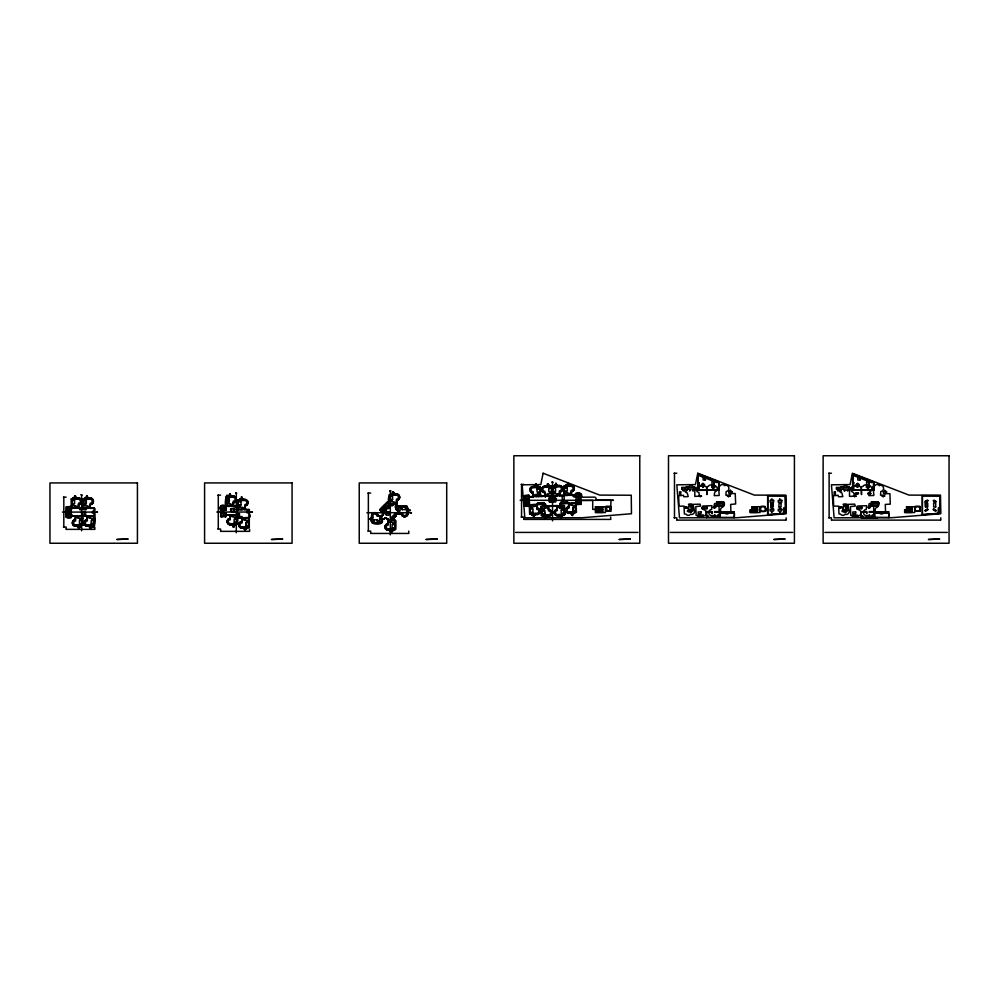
<?xml version="1.0" encoding="UTF-8"?>
<svg xmlns="http://www.w3.org/2000/svg" width="999" height="999" viewBox="0 0 999 999"><rect width="100%" height="100%" fill="white"/><g stroke="black" fill="none" stroke-linecap="round" stroke-linejoin="round"><path stroke-width="1.5" d="M75.25 519.605L75.325 516.196M78.484 498.064L78.484 499.275A1.986 1.986 0 0 1 80.469 501.273A1.986 1.986 0 0 1 78.484 503.259L78.297 508.116M78.834 504.582L78.809 507.867L82.942 507.979L82.88 498.913L84.54 498.489A2.847 2.847 0 0 1 89.336 498.451L89.972 497.939A3.334 3.334 0 0 1 93.519 501.161A3.334 3.334 0 0 1 90.185 504.607M86.963 519.605L87.038 516.196M90.547 504.582C87.275 510.739 97.602 505.357 94.48 510.764M223.451 510.102L223.451 512.749M229.945 518.269L230.02 514.872L226.011 514.872L225.624 517.032M233.529 502.597L233.454 505.993L237.562 506.381L237.587 500.187L239.236 499.812A2.847 2.847 0 0 1 244.031 499.775L244.168 499.875A2.897 2.897 0 0 0 239.198 499.887C240.709 497.49 247.203 501.123 241.383 498.726A1.961 1.961 0 0 0 240.135 499.113L237.7 500.337L237.762 509.215L242.345 509.577L238.199 509.577L237.475 510.651L237.05 506.268L223.626 506.343L225.549 506.343M225.549 512.749L225.549 514.747L237.362 514.86L237.362 524.125L235.951 524.375A2.897 2.897 0 0 1 231.019 524.3L230.294 524.925M241.658 521.59L241.721 518.194L237.612 517.794L237.45 524.225L233.416 525.561L231.119 524.25L230.519 524.787C226.461 525.224 225.974 518.543 230.07 518.356L230.482 514.747M242.008 528.109L242.008 526.898A1.986 1.986 0 0 1 240.022 524.9A1.986 1.986 0 0 1 242.008 522.914L242.183 518.056M245.23 505.906C242.257 510.289 251.923 510.302 248.888 509.328M248.863 518.194C236.401 517.045 253.334 521.191 249.538 514.085M387.924 523.688L387.849 519.93M407.692 513.523L407.679 513.823A3.072 3.072 0 0 1 405.507 516.471L404.92 516.583A3.072 3.072 0 0 1 401.685 514.423L401.348 513.611A3.334 3.334 0 0 0 404.62 516.858A3.334 3.334 0 0 0 407.954 513.523C408.641 516.046 401.76 518.706 401.386 513.761L397.889 513.636L397.827 506.343L406.98 506.231L407.405 507.879A2.847 2.847 0 0 1 407.442 512.674L407.33 512.812A2.897 2.897 0 0 0 407.33 507.842L406.868 506.343L397.989 506.406L397.902 510.988L397.59 510.214A2.023 2.023 0 0 0 396.765 510.052A7.318 7.318 0 0 0 396.066 508.391L396.94 510.402A1.748 1.748 0 0 1 397.602 510.551L395.367 507.679L396.665 506.456L396.803 500.499M90.185 498.064L90.185 499.275A1.986 1.986 0 0 1 92.183 501.273A1.986 1.986 0 0 1 90.185 503.259L90.01 508.116M388.274 530.207L388.274 528.995A1.986 1.986 0 0 1 386.288 527.01A1.986 1.986 0 0 1 388.274 525.012L388.099 519.83A1.748 1.748 0 0 1 387.974 519.33L387.912 518.918A7.018 7.018 0 0 1 385.402 517.632L383.953 518.956L385.289 517.757L387.962 519.005L388.049 520.379L395.454 520.554L395.342 529.532L391.383 530.981L388.361 530.069A3.072 3.072 0 0 1 385.227 527.347A3.072 3.072 0 0 1 387.674 524L388.274 523.938M237.637 513.636L236.95 514.735M527.872 505.107L528.621 505.469L528.134 504.657M571.178 495.229L571.465 491.608C575.549 491.271 574.837 484.602 570.779 485.189L570.117 485.889L569.355 485.064M70.167 507.192L70.142 508.241M407.679 513.823L407.13 512.674L407.792 512.15M380.931 510.252L381.73 509.565M389.023 505.969L389.835 505.506M67.495 516.995L67.245 516.096L67.969 516.421M532.892 496.565L529.582 496.678M541.021 496.441L544.418 496.128M571.853 495.379L575.162 495.017M536.675 507.967A3.334 3.334 0 0 1 540.134 511.301A3.334 3.334 0 0 1 536.688 514.622L536.138 513.973A2.897 2.897 0 0 1 531.218 514.223L529.595 513.923L529.258 502.197L524.388 502.372L524.6 506.206L529.358 505.981M548.139 506.018L548.688 509.615C552.809 509.652 552.547 516.358 548.463 516.058L547.902 515.409L549.85 515.646A3.072 3.072 0 0 0 548.463 509.79M552.884 495.766L552.285 486.813L553.621 486.301A2.897 2.897 0 0 1 558.591 486.126L558.553 486.051A2.847 2.847 0 0 0 553.758 486.188C554.22 484.228 558.703 486.463 559.303 485.739A3.072 3.072 0 0 1 562.025 490.422L561.663 490.896A3.072 3.072 0 0 1 559.527 491.87M554.92 510.514L554.208 512.749A3.334 3.334 0 0 0 557.767 515.846L558.266 515.284A2.897 2.897 0 0 0 563.186 515.034L560.776 516.296M574.825 512.549L573.901 513.411A1.961 1.961 0 0 1 572.702 513.923L569.979 512.899A2.847 2.847 0 0 0 574.687 512.737L576.286 512.112L575.886 500.499L580.769 500.312M385.314 517.632L386.263 518.531M389.135 494.93L390.796 494.393A2.847 2.847 0 0 1 395.604 494.368L396.441 493.843M71.741 516.121L75.187 516.071M86.576 515.946L83.254 515.934M767.532 495.641L785.514 495.629M82.917 525.174L80.944 525.649M697.826 474.687L698.176 473.776L719.193 481.98L719.18 490.234L697.901 490.309L698.126 473.901L719.068 481.98L719.068 490.184L697.964 490.184M559.977 495.392L559.89 492.107M537.512 486.051L538.686 487.037L537.762 486.126A1.961 1.961 0 0 0 536.525 485.701L533.866 487.087L533.241 486.563C522.814 488.698 541.933 498.376 529.333 496.89M544.443 496.203L546.391 496.153M231.056 524.375L231.144 524.413A2.847 2.847 0 0 0 235.851 524.413C235.352 526.423 230.869 524.025 230.294 524.662A3.072 3.072 0 0 1 229.695 518.581L230.632 514.872A1.986 1.986 0 0 0 232.73 516.733L232.73 514.747M249.275 512.974L249.313 527.26L244.243 528.608M390.809 520.017L395.392 520.379L395.454 529.258L393.968 529.707A2.897 2.897 0 0 1 388.998 529.72L388.486 530.332A3.334 3.334 0 0 1 384.94 527.11A3.334 3.334 0 0 1 388.274 523.663M541.67 489.123L542.882 486.8M529.358 505.019L529.52 502.035L526.96 502.285M381.506 522.814L372.49 523.001L371.478 520.804M571.316 491.645L571.378 491.496A3.209 3.209 0 0 0 574.3 488.161A3.209 3.209 0 0 0 570.779 485.189M371.478 520.804C369.218 518.931 373.526 516.708 371.728 516.046A3.059 3.059 0 0 1 374.45 512.912A3.059 3.059 0 0 1 377.797 515.359L377.872 515.959M82.393 516.071L82.792 525.174L81.194 525.574C79.758 529.208 76.536 524.35 75.699 525.986A3.072 3.072 0 0 1 72.565 523.264A3.072 3.072 0 0 1 75.012 519.917L75.787 516.071M237.774 517.445L249.076 518.169L249.188 527.16L247.565 527.722A2.847 2.847 0 0 1 242.857 527.722L243.207 527.809M610.689 511.213L610.689 506.493L605.869 506.493L605.881 511.251L610.689 511.213L605.956 511.213M918.768 506.718L919.954 506.493L919.942 511.251L915.196 511.263L915.134 506.493L916.333 506.718M557.23 495.741L557.155 493.756A1.986 1.986 0 0 1 559.215 495.666L559.477 490.796A1.986 1.986 0 0 0 561.401 488.736A1.986 1.986 0 0 0 559.34 486.825L559.29 485.601M548.688 516.058L548.651 514.847A1.986 1.986 0 0 0 550.561 512.787A1.986 1.986 0 0 0 548.501 510.864L547.989 505.894L557.479 505.544L556.793 509.527M221.641 515.559L222.34 515.472M698.226 474.088L698.101 490.059M247.652 527.597L247.715 527.547A2.897 2.897 0 0 1 242.732 527.609L242.332 528.184A3.334 3.334 0 0 1 238.674 525.012A3.334 3.334 0 0 1 242.008 521.565M393.906 503.896L389.323 503.808C386.526 498.114 390.259 491.083 395.691 494.53A2.897 2.897 0 0 0 390.759 494.468L389.435 494.805L389.66 504.033L396.553 503.908L396.441 499.175A1.986 1.986 0 0 0 398.439 497.177A1.986 1.986 0 0 0 396.441 495.192L396.753 494.13A3.072 3.072 0 0 1 397.34 500.124L396.541 500.399A3.209 3.209 0 0 0 399.65 497.177A3.209 3.209 0 0 0 396.441 493.981L395.554 494.667L393.906 493.381M388.449 520.154L388.037 523.763C383.941 523.963 384.403 530.644 388.499 530.194L389.123 529.82A2.847 2.847 0 0 0 393.831 529.82L395.579 529.358L395.579 520.454L391.633 519.755A2.035 2.035 0 0 0 391.72 519.118A7.293 7.293 0 0 0 396.74 514.098A2.023 2.023 0 0 0 397.54 513.948L401.298 513.886M84.478 521.74L84.765 521.216A3.072 3.072 0 0 1 86.713 519.905L87.5 516.071M533.254 486.438L533.941 486.838A2.847 2.847 0 0 1 538.673 486.863L540.234 487.25L540.621 496.216M541.483 515.372L543.094 515.709A2.847 2.847 0 0 0 547.777 515.784L545.591 516.858L543.431 515.984M78.147 508.254L78.709 504.507C86.201 502.185 77.16 497.552 78.247 497.939A3.334 3.334 0 0 1 81.818 501.148A3.334 3.334 0 0 1 78.484 504.595M81.119 525.499L81.169 525.736A2.847 2.847 0 0 1 76.461 525.736L75.936 526.186A3.334 3.334 0 0 1 72.278 523.026A3.334 3.334 0 0 1 75.612 519.58L75.612 520.929A1.986 1.986 0 0 0 73.626 522.914A1.986 1.986 0 0 0 75.612 524.9L75.612 526.123M87.313 526.123L87.313 524.9A1.986 1.986 0 0 1 85.327 522.914A1.986 1.986 0 0 1 87.313 520.929L87.313 519.717A3.334 3.334 0 0 0 83.978 523.026A3.334 3.334 0 0 0 87.55 526.248L88.162 525.424L90.822 526.785L94.568 525.424L94.455 516.083L71.079 516.071M237.15 506.331L237.55 510.539L238.237 509.44L249.263 509.677L249.413 517.395L238.162 518.044L237.737 513.548L236.988 514.597M867.769 486.188L868.343 485.626A3.197 3.197 0 0 1 871.84 488.261A3.197 3.197 0 0 1 869.417 491.92L868.83 495.641L873.85 495.467L873.126 486.388L874.674 485.939A2.772 2.772 0 0 1 879.42 485.726L880.044 485.189A3.209 3.209 0 0 1 883.566 488.012A3.209 3.209 0 0 1 880.781 491.558L880.531 495.217L884.827 495.067L885.089 493.556L889.934 493.731L890.271 504.145L885.276 504.42L885.564 512.112L883.978 512.562A2.772 2.772 0 0 1 879.257 512.774L878.645 513.299A3.197 3.197 0 0 1 875.136 510.601A3.197 3.197 0 0 1 877.671 506.98L878.233 503.271L869.217 503.596L868.743 505.606L873.601 505.744L873.925 514.597L872.314 515.009A2.772 2.772 0 0 1 867.881 515.496L867.007 515.721A3.209 3.209 0 0 1 863.486 512.912A3.209 3.209 0 0 1 866.27 509.353L866.608 505.681L857.417 506.018L858.353 509.69A3.197 3.197 0 0 1 861.038 513.161A3.197 3.197 0 0 1 857.741 516.058L852.272 516.033L852.272 515.147L857.791 515.147L857.791 516.033L856.855 515.896A2.772 2.772 0 0 1 852.409 515.746L850.761 515.447L850.436 506.593L855.281 506.093L854.657 504.133L845.641 504.458L846.578 508.129A3.209 3.209 0 0 1 849.262 511.6A3.209 3.209 0 0 1 845.978 514.497L845.304 514.01A2.772 2.772 0 0 1 840.634 514.185L838.985 513.886L838.698 506.118L833.666 506.118L833.278 495.804L838.099 495.279L838.473 496.765L842.844 496.603L841.907 492.932A3.209 3.209 0 0 1 839.222 489.46A3.209 3.209 0 0 1 842.507 486.563L843.181 487.05A2.76 2.76 0 0 1 847.851 486.875L849.5 487.175L849.512 496.353L854.545 496.178L853.596 492.495A3.197 3.197 0 0 1 850.923 489.035A3.197 3.197 0 0 1 854.22 486.138L855.069 486.338A2.772 2.772 0 0 1 859.552 486.451L861.188 486.75L861.488 494.592L861.425 486.738L862.974 486.363A2.772 2.772 0 0 1 867.719 486.151M868.168 484.453L867.607 485.227L868.268 484.565M391.371 520.154L391.583 519.018L395.429 516.421L396.64 513.973L397.989 513.748L397.889 506.468L406.868 506.481L407.342 508.191M90.285 504.507L91.084 504.208A3.072 3.072 0 0 0 91.633 498.563L91.084 498.326A3.072 3.072 0 0 0 90.185 498.201L88.986 498.364M560.339 495.492L563.686 495.566M576.148 512.162L574.712 512.562A2.897 2.897 0 0 1 569.855 512.799L569.48 513.374A3.334 3.334 0 0 1 565.709 510.364A3.334 3.334 0 0 1 568.906 506.793M569.143 513.324L569.105 512.1A1.986 1.986 0 0 1 567.045 510.189A1.986 1.986 0 0 1 568.955 508.129L568.918 506.918A3.072 3.072 0 0 0 565.958 510.077A3.072 3.072 0 0 0 568.843 513.186C572.102 512.824 562.574 512.937 566.421 508.266A3.197 3.197 0 0 1 567.594 507.255L568.681 506.893L568.955 503.271M563.848 486.388L565.671 485.851M541.158 506.668L564.348 505.819M552.247 495.529L528.858 496.778L528.958 499.425L524.65 499.587M242.782 527.597L242.008 527.971A3.072 3.072 0 0 1 238.936 524.9A3.072 3.072 0 0 1 242.008 521.84M571.64 495.079L571.59 491.683M71.304 499.013L73.726 497.789A1.961 1.961 0 0 1 74.95 497.34L77.722 498.626A2.897 2.897 0 0 0 72.802 498.551L72.827 498.489A2.847 2.847 0 0 1 77.635 498.451L77.71 498.576M249.188 527.16L245.841 528.808L242.832 527.559L242.233 528.096C238.137 528.546 237.675 521.865 241.783 521.665L242.345 517.919M381.243 523.139L381.643 516.133L378.034 515.721L377.709 514.635M233.279 505.993L233.766 502.285A3.072 3.072 0 0 0 233.167 496.203L232.268 496.753L229.633 495.342A1.961 1.961 0 0 0 228.421 495.804L227.61 496.453A2.847 2.847 0 0 1 232.33 496.453L232.455 496.565A2.897 2.897 0 0 0 227.485 496.565C228.596 494.255 232.555 497.027 233.167 495.941M244.992 509.315L245.117 505.831L246.204 505.506M391.233 520.017L391.321 519.83A1.748 1.748 0 0 0 391.446 519.33L391.508 518.918A7.018 7.018 0 0 0 396.516 513.936L396.953 513.823A1.748 1.748 0 0 0 397.44 513.711L402.634 513.523A1.986 1.986 0 0 0 404.62 515.521A1.986 1.986 0 0 0 406.605 513.523L407.817 513.523M933.228 500.661L936.113 501.81M779.707 502.859L780.381 503.459L779.782 502.797M867.532 488.174L868.256 488.811L867.706 488.099M533.791 486.963L537.037 485.864M545.491 486.525L548.226 485.277A1.961 1.961 0 0 1 549.462 485.689L550.437 486.426A2.847 2.847 0 0 0 545.641 486.401L543.044 486.85A3.072 3.072 0 0 0 544.355 492.37L545.267 496.178M580.282 497.552L575.986 497.702L575.886 495.054L552.884 495.891C549.9 487.375 556.293 485.889 550.387 486.351A2.897 2.897 0 0 0 545.454 486.6L544.817 486.263A3.072 3.072 0 0 0 543.843 486.438L543.843 486.438M559.939 503.459L559.702 505.731L564.285 505.644L564.66 514.522L562.187 515.809A1.961 1.961 0 0 1 561.076 516.333L558.354 515.322A2.847 2.847 0 0 0 563.061 515.147L564.785 514.622L564.423 505.619L560.002 505.457L560.089 503.721L568.506 503.421L568.556 506.818M713.536 484.453L713.049 485.289L713.611 484.503M713.636 488.736L713.024 488.036L713.573 488.736M844.679 490.946L844.742 490.372M574.762 512.599L576.411 512.212L576.148 504.632L581.006 504.345L581.018 499.999L575.724 500.237L575.836 503.421M536.126 514.01L536.001 514.223A2.847 2.847 0 0 1 531.268 514.198L529.845 513.861L529.782 504.832M772.264 508.466L771.59 507.792L772.115 508.516M779.707 499.1L780.381 499.7L779.782 499.1M840.883 490.284L841.57 490.971L840.971 490.372M884.577 490.334L885.314 490.971L884.714 490.372M83.067 505.906L87.038 505.906L87.038 507.892L83.067 507.892C80.345 503.921 83.991 494.318 89.435 498.626A2.897 2.897 0 0 0 84.503 498.551L83.142 498.963L83.404 508.116M239.323 500.024L237.862 500.212L238.099 509.44M528.146 504.87L528.346 505.506L527.984 504.77M536.376 504.458L536.913 508.054L539.198 509.178L539.997 511.288A3.072 3.072 0 0 1 536.825 514.36C535.951 512.749 532.842 517.757 531.318 514.148M395.766 515.834L394.98 516.783M564.16 493.269L568.131 493.131L568.206 495.117L564.235 495.267L563.723 486.288L565.434 485.926A2.897 2.897 0 0 1 570.292 485.701L570.254 485.626A2.847 2.847 0 0 0 565.459 485.764C565.634 483.891 570.229 485.539 570.904 485.314A3.072 3.072 0 0 1 574.15 487.924A3.072 3.072 0 0 1 571.815 491.371L571.228 491.446M393.356 504.033L392.37 505.419L389.71 504.907M76.374 525.536L76.399 525.499A2.897 2.897 0 0 0 81.294 525.624M76.049 516.071A1.986 1.986 0 0 0 78.034 518.056L78.147 515.934L87.65 515.934L87.088 519.68C82.992 519.88 83.466 526.548 87.537 526.111L88.137 525.574L90.434 526.885L92.87 525.736A2.847 2.847 0 0 1 88.162 525.736L87.313 525.986A3.072 3.072 0 0 1 84.478 521.74M574.512 512.674L572.939 513.798M235.577 501.386C238.262 499.15 234.091 494.58 232.467 496.578M247.29 504.707L247.952 501.66L244.88 499.25M398.851 499.288C401.323 497.127 397.777 492.594 395.741 494.48M407.205 512.749L407.829 513.174L407.13 512.737L408.591 510.414L407.317 507.892M392.345 505.244L393.906 504.158L394.018 502.035A1.986 1.986 0 0 1 396.004 504.033M393.356 504.295L392.32 505.594A7.055 7.055 0 0 0 390.609 505.144L390.659 504.795A7.293 7.293 0 0 1 392.307 505.269M80.994 525.674L78.721 526.885L76.436 525.574L75.824 526.111C71.753 526.548 71.266 519.88 75.375 519.68L75.936 515.934L71.541 515.934L71.279 513.548C74.825 519.268 62.737 519.468 66.396 513.548L68.756 513.548L68.756 510.764M372.277 521.578L371.316 520.704A1.961 1.961 0 0 1 370.866 519.492L372.527 513.698L374.687 512.762L376.898 513.536M553.683 486.413L555.444 485.039L557.904 485.689M548.451 509.527A3.334 3.334 0 0 1 551.91 512.849A3.334 3.334 0 0 1 548.476 516.183C547.764 515.072 544.954 518.331 543.444 515.984M407.792 512.137L408.491 510.027L407.217 508.041M225.974 510.202C222.727 502.372 231.968 509.627 230.744 504.133A1.986 1.986 0 0 1 232.73 506.131M383.778 508.041L385.651 506.168M525.337 496.141L525.299 496.865L525.424 496.203M84.603 498.613L85.439 497.789A1.961 1.961 0 0 1 86.651 497.34L89.023 498.326M224.438 506.618L224.825 506.568M390.859 494.53L391.695 493.706A1.961 1.961 0 0 1 392.907 493.244L393.906 493.381M393.856 529.657L392.108 530.906L388.973 529.645M730.669 490.284L729.982 490.971L730.581 490.372M565.759 485.626L566.633 484.902M384.852 505.544L387.387 502.285L390.409 505.956M386.251 506.955L388.074 508.391L390.659 505.794L387.837 508.341M385.626 510.077L386.301 510.526L383.204 513.374L379.632 509.702L387.1 502.097L389.135 503.583M390.035 505.482L389.71 504.62L390.484 505.694M394.692 517.082L393.444 518.081M686.937 490.284L686.238 490.971L686.837 490.372M844.742 490.946L843.943 490.659L844.679 490.309M576.935 502.859L577.497 503.359L577.11 502.847M397.502 506.443L395.804 507.854A2.21 2.21 0 0 1 396.091 504.745M888.998 517.694L889.073 513.498L888.81 517.445L874.699 517.42L874.687 511.6L869.167 511.6L869.142 512.387L874.45 511.863L874.462 517.42L869.417 517.382L869.417 514.597L869.142 517.37L866.757 517.357L866.757 515.921L866.495 517.345L861.238 517.357L861.238 511.863L866.495 511.863L866.757 513.711L866.745 511.6L860.988 511.675L861.113 517.632L891.707 517.719L940.746 513.736L940.521 495.229L908.978 495.092L852.397 473.239L850.062 484.577L831.443 484.815L834.115 517.807L877.559 517.732M579.22 494.043L579.807 494.705L579.582 494.055M384.253 518.756L385.252 517.932M909.352 512.487L908.953 509.852M382.467 513.111L382.467 513.111A7.293 7.293 0 0 0 382.904 514.685L381.718 515.809L383.204 514.697A7.018 7.018 0 0 1 382.779 513.111L382.729 513.049M396.441 503.833L397.015 505.007L396.803 504.108M605.881 506.468L607.055 506.718M372.103 516.72L371.978 516.808A2.847 2.847 0 0 0 371.978 521.515L372.103 521.603A2.897 2.897 0 0 1 372.09 516.683L371.516 516.271A3.334 3.334 0 0 1 374.675 512.624A3.334 3.334 0 0 1 378.134 515.959L381.78 516.296L378.109 515.609M244.181 499.962L244.88 499.525A3.159 3.159 0 0 1 248.039 502.597A3.159 3.159 0 0 1 244.88 505.756L244.543 509.577L248.739 509.615M67.345 516.008L67.507 516.82L67.482 516.108M396.303 504.033L396.678 500.412L397.764 500.099M559.477 495.654L559.765 492.032C563.873 491.695 563.124 485.027 559.078 485.626L558.104 485.951M557.33 505.681L557.055 509.303L555.981 509.665M566.645 484.902L569.03 484.877M233.279 506.006L225.986 505.731M225.924 510.227L223.451 510.239L225.749 509.965L225.749 506.306M606.955 507.142C602.672 511.775 613.861 511.838 609.602 507.142M551.898 495.929C551.86 493.081 553.508 499.213 557.117 495.604M570.766 485.064L570.167 485.851M68.756 513.286L66.396 513.286L66.396 510.901C77.772 515.434 65.971 493.144 77.323 498.326M94.093 516.071C97.69 518.656 89.86 540.422 94.443 516.283L90.459 516.283L90.459 518.281L94.443 518.281M227.66 496.69L225.986 497.027L226.049 505.906M234.49 502.197C230.806 503.059 233.516 509.49 237.025 506.318M532.142 486.863L533.753 487.025A2.897 2.897 0 0 1 538.711 486.838L540.359 487.237M537.799 514.198L536.913 514.36M392.382 505.594C389.885 503.221 388.386 514.423 384.428 505.119L382.742 506.818L385.964 510.214L383.304 512.874L382.53 512.1L383.042 514.747L381.243 515.609M396.029 508.441L395.804 508.491A7.018 7.018 0 0 1 396.516 510.277M529.245 506.356L524.3 506.243L523.876 495.804L528.933 495.154L529.37 499.525L528.633 499.562L528.871 495.417L524.275 495.679L524.275 499.463L526.635 499.375L526.735 502.16M572.939 513.811L569.954 512.737M734.302 517.707L734.44 513.498L734.178 517.445L720.067 517.42L720.054 511.6L714.535 511.6L714.51 512.387L719.817 511.863L719.829 517.42L714.772 517.382L714.772 514.597L714.51 517.37L712.125 517.357L712.125 515.921L711.862 517.345L706.605 517.357L706.605 511.863L711.862 511.863L712.125 513.711L712.1 511.6L706.393 511.613L706.468 517.632M761.7 506.718C752.434 513.186 773.451 513.236 764.123 506.718M540.159 496.228L539.947 487.025M568.419 507.105L569.105 503.134M244.88 499.525A3.072 3.072 0 0 1 245.479 505.606L244.88 504.582A1.986 1.986 0 0 0 246.865 502.597A1.986 1.986 0 0 0 244.88 500.599L244.88 499.388M393.219 504.095L389.71 504.158L390.671 505.119M551.86 495.804L551.798 486.775L549.562 485.839M922.302 495.504L922.289 514.847M780.256 513.723L785.751 513.311L785.401 495.704M768.019 514.71L785.476 513.161L785.276 495.841L767.794 495.766L767.794 514.572M780.269 513.848L767.657 514.71M934.889 513.723L940.384 513.311L940.159 495.641L922.302 495.641M922.651 514.71L940.121 513.161L939.909 495.841L922.427 495.766L922.427 514.572L934.902 513.848M565.409 486.063L563.985 486.388L564.585 495.342M558.541 486.138L559.065 485.489A3.334 3.334 0 0 1 562.737 488.573A3.334 3.334 0 0 1 559.527 492.145M537.275 487.537L538.698 487.487A2.585 2.585 0 0 0 533.828 487.662L535.252 487.612A1.324 1.324 0 0 1 537.275 487.537A1.386 1.386 0 0 0 535.227 487.562M546.952 487.187L545.529 487.237A2.585 2.585 0 0 1 550.399 487.062L548.975 487.112A1.324 1.324 0 0 0 546.952 487.187A1.386 1.386 0 0 1 548.988 487.05M555.132 486.888L553.696 486.938A2.585 2.585 0 0 1 558.566 486.763L557.142 486.813A1.324 1.324 0 0 0 555.132 486.888A1.386 1.386 0 0 1 557.167 486.75M566.833 486.463L565.397 486.513A2.585 2.585 0 0 1 570.267 486.326L568.843 486.388A1.324 1.324 0 0 0 566.833 486.463A1.386 1.386 0 0 1 568.868 486.326M537.287 488.798L539.51 488.711L539.485 487.937L537.25 488.024L537.287 488.836L539.51 488.761M548.988 488.374L551.211 488.286L551.186 487.512L548.951 487.637L548.988 488.411L551.211 488.336M552.984 488.261L555.207 488.186L555.182 487.375L552.947 487.5L552.984 488.261L555.207 488.136M564.685 487.837L566.908 487.762L566.883 486.938L564.647 487.062L564.685 487.837L566.908 487.712M552.122 493.718L548.151 493.856L548.226 495.841L552.884 495.891M552.459 493.706L556.431 493.556L556.505 495.541L552.472 495.516M576.073 503.871L580.881 504.083L580.506 493.668L575.724 493.743L576.323 497.827L575.599 497.839L575.424 495.204L571.028 495.367L571.178 490.359A1.986 1.986 0 0 0 573.101 488.311A1.986 1.986 0 0 0 571.041 486.388L570.991 485.177M580.656 497.402L578.296 497.49L578.396 500.274M526.648 499.637L524.288 499.725L524.975 502.36M578.309 497.752L580.931 497.702C584.877 492.295 574.25 491.171 575.412 494.942M580.881 499.887L578.808 499.962A2.073 2.073 0 0 1 580.806 497.814M580.844 500.511L592.707 500.449L592.707 509.403L602.772 509.403M534.015 504.682L529.433 504.932L529.507 506.918L533.478 506.78L533.416 504.782M571.328 503.309L575.911 503.234L576.036 504.233M545.791 506.231L541.208 506.493L541.62 515.422L543.031 515.846L541.358 515.472L541.033 506.568L545.454 505.981L545.254 504.27L536.838 504.57L537.037 507.967M575.986 505.219L572.002 505.369L571.94 503.384M541.283 508.479L545.254 508.329L545.179 506.343M564.348 507.642L560.377 507.779L560.302 505.794M572.802 507.554L575.561 507.442L575.724 511.863L572.964 511.963L572.802 507.554L573.026 511.9M561.251 510.027L563.873 509.927M575.461 510.701L573.226 510.739L573.264 511.55L575.486 511.426M532.679 512.999L530.457 513.124L530.432 512.3L532.654 512.225L532.679 513.036M569.867 512.162A2.585 2.585 0 0 0 574.737 511.988L573.339 512.087A1.386 1.386 0 0 1 571.278 512.175L569.954 512.212L571.303 512.112A1.324 1.324 0 0 0 573.314 512.037M531.318 513.623L532.642 513.586A1.386 1.386 0 0 0 534.702 513.511L536.026 513.461M542.195 513.911L544.43 513.786L544.455 514.597L542.232 514.672L544.455 514.547M561.6 513.199L563.836 513.074L563.861 513.886L561.638 513.973L561.6 513.149M561.638 513.923L563.861 513.848M544.78 514.985L542.02 515.084L541.858 510.664L544.617 510.564L544.78 514.985L544.555 510.639L541.933 510.726L542.082 515.009M544.443 515.084L543.006 515.134A2.585 2.585 0 0 0 547.877 514.96L546.453 515.009A1.324 1.324 0 0 1 544.443 515.084A1.386 1.386 0 0 0 546.478 515.059M538.136 496.441L539.348 496.391M566.058 495.417L567.27 495.367M580.719 497.202L594.467 497.14A1.661 1.661 0 0 1 596.116 498.638L596.266 500.124L611.038 500.124L610.601 509.403M235.926 524.113L237.337 523.901L237.425 514.96L232.842 514.61M556.056 515.297A3.072 3.072 0 0 0 557.217 515.596L558.266 515.284M674.038 473.239L676.798 473.239M828.671 473.239L831.443 473.239M703.159 477.322L705.369 477.372L705.369 480.032M705.369 480.082L703.159 480.032L703.096 477.372M860.002 480.082L857.791 480.032L857.791 477.372L860.002 477.372L860.052 480.032M714.198 481.743L711.987 481.793L711.987 484.44L714.198 484.503L714.198 481.793M866.633 481.743L868.843 481.793L868.893 484.44L866.633 484.44L866.633 481.793M521.116 484.378L523.876 484.378M702.609 487.35L703.296 486.775L702.784 487.562M688.249 487.537L688.249 488.973M843.019 487.537L843.019 488.973M852.597 490.184L873.7 490.184L873.7 481.98L852.659 473.826L852.584 490.322M690.047 490.372L689.447 490.971L690.047 490.309M367.919 493.056L370.679 493.056M730.007 494.418L730.744 494.405L730.456 493.556L735.227 493.543L735.664 503.971L730.644 504.42L730.918 512.112L729.345 512.562A2.772 2.772 0 0 1 724.625 512.774L724 513.299A3.197 3.197 0 0 1 720.504 510.601A3.197 3.197 0 0 1 723.026 506.98L723.601 503.271L714.585 503.596L714.11 505.606L718.968 505.744L719.292 514.597L717.744 514.972A2.772 2.772 0 0 1 713.236 515.496L712.374 515.721A3.209 3.209 0 0 1 708.853 512.912A3.209 3.209 0 0 1 711.638 509.353L711.962 505.681L702.784 506.018L703.721 509.69A3.197 3.197 0 0 1 706.393 513.161A3.197 3.197 0 0 1 703.109 516.058L702.222 515.896A2.772 2.772 0 0 1 697.764 515.746L696.128 515.447L695.804 506.593L700.636 506.093L700.012 504.133L691.008 504.458L691.945 508.129A3.209 3.209 0 0 1 694.63 511.6A3.209 3.209 0 0 1 691.345 514.497L690.721 513.973A2.772 2.772 0 0 1 686.001 514.185L684.352 513.886L684.065 506.118L679.07 506.206L678.646 495.804L683.453 495.279L683.828 496.765L688.199 496.603L687.262 492.932A3.209 3.209 0 0 1 684.59 489.46A3.209 3.209 0 0 1 687.861 486.563L688.498 487.087A2.76 2.76 0 0 1 693.219 486.875L694.854 487.175L694.804 496.366L699.899 496.178L700.024 495.492L700.499 496.628L699.412 496.403L698.963 492.495A3.197 3.197 0 0 1 696.291 489.035A3.197 3.197 0 0 1 699.575 486.138L700.436 486.338A2.772 2.772 0 0 1 704.919 486.451L706.555 486.75L706.855 494.592L706.793 486.738L708.341 486.363A2.772 2.772 0 0 1 713.086 486.151M217.844 495.154L220.604 495.154M389.885 495.254L392.52 495.254M390.035 495.591L392.27 495.591L392.27 496.403L390.035 496.403L390.035 495.591L392.27 495.629M572.914 496.153L574.9 496.153M698.813 496.153L701.248 496.153M727.322 496.153L729.757 496.153M853.446 496.153L855.881 496.153M881.955 496.153L884.39 496.153M63.374 497.152L66.134 497.152M228.958 497.202L227.535 497.202A2.585 2.585 0 0 1 232.405 497.202L230.981 497.202A1.324 1.324 0 0 0 228.958 497.202A1.386 1.386 0 0 1 231.006 497.152M229.308 497.29L226.548 497.29L226.548 501.71L229.308 501.71L229.308 497.29L229.246 501.648L226.611 501.648L226.611 497.352M226.761 497.689L228.996 497.689L228.996 498.501M226.761 497.727L228.996 497.727M226.761 498.501L228.996 498.464M74.251 499.138L72.915 499.138A2.585 2.585 0 0 1 77.71 499.188L76.286 499.188A1.324 1.324 0 0 0 74.276 499.188A1.386 1.386 0 0 1 76.311 499.138L77.635 499.138M85.951 499.138L84.628 499.138A2.585 2.585 0 0 1 89.423 499.188L87.987 499.188A1.324 1.324 0 0 0 85.976 499.188A1.386 1.386 0 0 1 88.012 499.138L89.348 499.138M86.326 499.275L83.566 499.275L83.566 503.696L86.326 503.696L86.326 499.275L86.251 503.633M389.885 499.55L392.52 499.55M83.779 499.675L86.014 499.725L86.014 500.499L83.779 500.449M520.117 500.299L612.899 500.299M241.009 500.599L238.249 500.599L238.249 505.019L241.009 505.019L241.009 500.599L238.324 500.674M238.474 500.998L240.709 500.998L240.709 501.823L238.474 501.823L238.474 500.998L240.709 501.048M389.323 501.823L393.294 501.823L393.294 503.808M770.866 502.997L772.851 502.947L772.851 506.98L770.866 507.03L770.803 502.997L770.866 506.98M925.499 502.947L927.484 502.997L927.547 506.98L925.499 506.98L925.449 502.997L925.499 506.98M226.049 503.921L230.02 503.921L230.02 505.906M238.324 504.957L240.946 504.957M225.936 505.993L230.632 505.993M221.466 510.102L225.549 510.102C229.595 504.195 216.995 504.008 220.866 509.965L220.866 512.624L223.227 512.887M760.601 506.493L765.222 506.493M915.234 506.493L919.867 506.493M71.266 506.893L66.496 506.78L66.396 510.639L71.279 510.639L71.179 498.913L72.852 498.751M605.956 506.755L595.354 506.755L595.354 509.403M779.033 507.03L781.031 506.98L781.081 502.997L779.033 502.997L778.983 506.98M935.663 506.98L933.678 507.03L933.615 502.997L935.663 502.947L935.713 506.98M237.762 507.23L241.733 507.23L241.733 509.215M406.206 507.117L405.394 507.117L405.394 509.353L406.206 509.353L406.206 507.117L406.168 509.353M530.144 507.417L532.13 507.417M558.653 507.417L560.639 507.417M684.552 507.417L686.987 507.417M706.98 507.305L706.98 508.628M713.074 507.417L715.496 507.417M839.197 507.417L841.62 507.417M861.613 507.305L861.613 508.628M867.706 507.417L870.129 507.417M75.936 507.979L71.291 507.842M757.417 509.403L751.847 509.403L751.847 506.755L760.064 506.755L760.064 512.499L749.987 512.499L749.987 509.852L757.417 509.852M912.05 509.403L906.48 509.403L906.48 506.755L914.697 506.755L914.697 512.499L904.619 512.499L904.619 509.852L912.05 509.852M402.185 509.665L406.605 509.665L406.605 506.905L402.185 506.905L402.185 509.665L402.26 506.968M602.772 509.852L595.354 509.852L595.354 512.499L605.431 512.499L605.431 506.755M397.989 510.377L399.975 510.377L399.975 506.406M406.868 510.327L410.027 510.327M397.777 511.101L399.762 511.101A1.986 1.986 0 0 1 397.777 513.086M760.601 511.213L765.222 511.213M915.234 511.213L919.867 511.213M772.115 511.625L771.54 512.312L772.177 511.7M720.054 511.775L724.912 511.775L724.912 513.211L720.054 513.211M874.687 511.775L879.557 511.775L879.557 513.211L874.687 513.211M216.845 512.037L251.798 512.037M62.375 512.087L96.99 512.087M249.413 512.862L246.978 512.862A2.435 2.435 0 0 1 249.413 510.439M366.92 512.699L410.951 512.699M94.605 512.974L92.17 512.974A2.435 2.435 0 0 1 94.605 510.551M66.771 513.411L71.079 513.411L70.904 516.958L68.919 516.958L68.919 514.96L70.904 514.96M371.591 515.959L372.814 515.959A1.986 1.986 0 0 1 374.8 513.973A1.986 1.986 0 0 1 376.785 515.959L377.809 515.359M237.425 516.945L233.454 516.945L233.454 514.96M521.116 517.095L523.876 517.095L523.876 518.968M674.038 517.807L676.798 517.807L676.798 519.68M828.671 517.807L831.443 517.807L831.443 519.68M82.73 518.281L78.759 518.281L78.759 516.283L82.73 516.283L82.655 525.162L81.231 525.437M381.78 518.493L379.657 518.394A1.986 1.986 0 0 1 381.643 516.396M381.418 519.105L379.433 519.105L379.433 523.076M369.38 519.155L372.54 519.155M523.876 519.405L610.689 519.405M676.798 520.117L786.113 520.117M831.443 520.117L940.746 520.117M249.138 520.267L245.155 520.267L245.155 518.281M236.701 522.402L234.478 522.365L234.478 523.176L236.701 523.139M395.392 522.365L391.421 522.365L391.421 520.379M79.783 523.688L82.018 523.688L82.018 524.512L79.783 524.463L79.783 523.688L82.018 523.738M91.496 523.688L93.719 523.688L93.719 524.512L91.496 524.512L91.496 523.688L93.719 523.738M231.144 523.726L232.467 523.726A1.386 1.386 0 0 0 234.54 523.726L235.864 523.726M63.374 527.035L66.134 527.035L66.134 528.908M246.216 526.985A1.324 1.324 0 0 1 244.206 526.985L242.769 526.985A2.585 2.585 0 0 0 247.652 526.985M217.844 529.02L220.604 529.02L220.604 530.906M389.123 529.133L390.447 529.133A1.386 1.386 0 0 0 392.507 529.133L393.831 529.133M66.134 529.358L94.78 529.358M367.919 531.118L370.679 531.118L370.679 533.004M220.604 531.343L249.588 531.343M515.621 532.417L638.011 532.417M670.267 532.417L792.644 532.417M824.899 532.417L947.277 532.417M370.679 533.441L408.741 533.441M225.949 512.637L225.225 512.887M544.717 486.138L544.767 487.35A1.986 1.986 0 0 0 542.857 489.41A1.986 1.986 0 0 0 544.917 491.321L544.355 492.37M533.254 492.832L532.654 492.794A3.072 3.072 0 0 1 530.082 489.535A3.072 3.072 0 0 1 533.116 486.7M396.628 510.339L397.565 510.526M71.166 506.493L66.171 506.793L66.134 517.307L71.141 517.694L71.541 516.196M537.187 508.254L536.213 504.333M563.936 505.569L564.522 514.572L563.199 514.96M560.664 516.396L558.316 515.159L555.631 515.197L554.208 512.749A3.334 3.334 0 0 1 557.28 509.215M532.654 492.794L533.541 496.466M226.311 505.981C229.683 483.678 223.451 501.823 225.899 505.931C216.958 502.697 221.641 510.951 220.604 516.558L225.649 516.733L225.749 512.887L220.866 512.887L221.066 516.77M94.081 508.241L94.655 515.859L94.48 513.411L94.331 515.846L89.86 516.196M545.379 503.996L545.966 508.091A1.986 1.986 0 0 0 547.877 506.031M372.54 523.276L372.09 521.653M754.445 512.487L754.932 509.852M767.619 514.835L767.657 495.641M579.233 495.005L579.145 494.942M573.826 495.229L573.901 497.152M549 485.526L544.917 486.775L544.942 486.138M545.953 506.093L545.379 504.133L529.158 504.72L529.058 502.072M525.174 497.002L525.736 496.428L525.062 496.915M381.78 518.918L382.055 519.043A1.748 1.748 0 0 0 383.241 519.03L384.203 519.055L383.329 519.28A2.01 2.01 0 0 1 381.78 519.205C385.889 525.836 370.529 524.887 372.14 521.54M244.243 528.608L242.907 527.484M873.75 481.868L873.713 490.322L854.033 490.059M224.475 507.529L225.087 507.142L224.375 507.43M779.757 508.591L780.381 507.854L779.782 508.441M779.757 512.35L780.381 511.6L779.782 512.2M221.815 516.271L222.427 515.884L221.716 516.183M713.086 486.151L713.711 485.626A3.197 3.197 0 0 1 717.207 488.261A3.197 3.197 0 0 1 714.784 491.92L714.198 495.641L719.218 495.467L718.493 486.388L720.042 485.939A2.772 2.772 0 0 1 724.787 485.726L725.411 485.189A3.209 3.209 0 0 1 728.933 488.012A3.209 3.209 0 0 1 726.148 491.558L725.898 495.217L730.194 495.067L730.207 493.693L729.982 494.505M610.664 506.468L609.49 506.718M555.794 515.147L555.544 514.972A3.072 3.072 0 0 1 557.292 509.465M531.243 508.316C533.566 507.317 529.283 508.803 531.131 506.431M92.932 525.437L93.019 525.561A2.897 2.897 0 0 1 88.037 525.624M94.331 508.391L71.079 508.116L71.079 510.764M531.518 514.248L533.528 515.297L536.076 513.973L537.837 514.323L539.997 511.288A3.072 3.072 0 0 0 536.688 508.229M77.273 498.364L78.397 498.201A3.072 3.072 0 0 1 81.556 501.223A3.072 3.072 0 0 1 78.484 504.333M550.387 486.351C553.921 485.314 554.632 501.123 547.627 495.954M381.418 515.734L381.643 519.055L384.078 518.668M89.473 498.563C92.757 496.041 95.529 504.32 90.422 504.507L89.86 508.254M544.805 496.066L544.605 492.669M533.104 496.491L532.904 493.094M579.02 494.742L578.995 494.63M83.004 507.717L87.65 508.254M225.999 512.687L226.011 514.61M845.616 511.026L845.941 511.925M690.971 511.026L691.296 511.925M383.154 514.71L382.792 513.474M845.354 511.113L845.591 512.025M690.709 511.113L690.958 512.025M544.954 486.176A3.159 3.159 0 0 0 541.683 489.335L542.445 491.458L544.73 492.582L545.429 496.303L535.939 496.653L535.739 494.53A1.986 1.986 0 0 0 533.828 496.59M579.795 493.606L578.945 493.643M577.522 504.258L576.685 504.295M576.073 500.349L576.173 503.009L559.827 503.546L559.652 507.592A1.986 1.986 0 0 1 557.592 505.669M575.499 507.517L575.661 511.8M572.315 512.25L572.427 515.409M571.316 503.046L571.278 505.169A1.986 1.986 0 0 1 569.218 503.259M568.931 495.317L568.856 493.319A1.986 1.986 0 0 1 570.916 495.242M568.818 495.179L559.328 495.529M567.707 483.091L567.832 486.238M567.669 503.134L567.619 501.81L561.001 502.06L561.051 503.384M560.689 514.672L560.801 517.819M557.292 509.328L557.33 510.551A1.986 1.986 0 0 0 555.419 512.599A1.986 1.986 0 0 0 557.479 514.522L557.517 515.734M556.006 483.516L556.131 486.675M556.93 509.228L556.88 505.831L548.613 506.131L548.801 509.527M547.839 483.816L547.964 486.975M547.514 496.091L547.44 494.105A1.986 1.986 0 0 0 545.529 496.166M545.454 515.222L545.566 518.381M544.268 503.996L544.218 502.672L537.599 502.909L537.649 504.233M536.138 484.24L536.263 487.4M536.688 508.091L536.725 509.303A1.986 1.986 0 0 1 538.786 511.226A1.986 1.986 0 0 1 536.875 513.286L536.913 514.497M534.003 504.408L534.19 506.53A1.986 1.986 0 0 0 536.113 504.47M533.016 486.563L533.066 487.774A1.986 1.986 0 0 0 531.156 489.835A1.986 1.986 0 0 0 533.216 491.758L533.254 492.969A3.209 3.209 0 0 1 529.932 489.772A3.209 3.209 0 0 1 533.254 486.563M533.678 513.661L533.791 516.82M528.733 506.043L527.897 506.068M525.699 495.591L524.862 495.616M940.746 517.807L940.746 519.68M927.484 502.997L927.484 506.98M919.767 506.63L919.829 511.076M918.918 506.493L916.283 506.493M915.334 506.63L915.271 511.076M912.05 506.755L912.05 512.499M911.425 506.755L911.425 509.403M911.425 509.852L911.425 512.499M910.813 506.755L910.813 509.403M910.813 509.852L910.813 512.499M910.189 506.755L910.189 509.403M910.189 509.852L910.189 512.499M909.577 506.755L909.577 509.403M909.577 509.852L909.577 512.499M908.953 506.755L908.953 509.403M908.341 506.755L908.341 509.403M908.341 509.852L908.341 512.499M907.716 506.755L907.716 509.403M907.716 509.852L907.716 512.499M907.104 506.755L907.104 509.403M907.104 509.852L907.104 512.499M906.48 509.852L906.48 512.499M905.868 509.852L905.868 512.499M905.244 509.852L905.244 512.499M873.563 490.059L873.563 482.08L852.859 474.088L852.734 490.059M868.843 481.793L868.843 484.44M849.312 488.973L849.312 487.537L849.175 488.973M836.825 488.973L836.825 487.537L836.7 488.973M829.12 473.239L829.12 517.807M786.113 517.807L786.113 519.68M772.914 502.997L772.914 506.98M765.134 506.63L765.184 511.076M764.185 506.493L761.638 506.493M760.639 506.63L760.689 511.076M757.417 506.755L757.417 512.499M756.792 506.755L756.792 509.403M756.792 509.852L756.792 512.499M756.168 506.755L756.168 509.403M756.168 509.852L756.168 512.499M755.556 506.755L755.556 509.403M755.556 509.852L755.556 512.499M754.932 506.755L754.932 509.403M754.32 506.755L754.32 509.403M754.32 509.852L754.32 512.499M753.696 506.755L753.696 509.403M753.696 509.852L753.696 512.499M753.084 506.755L753.084 509.403M753.084 509.852L753.084 512.499M752.459 506.755L752.459 509.403M752.459 509.852L752.459 512.499M751.847 509.852L751.847 512.499M751.223 509.852L751.223 512.499M750.611 509.852L750.611 512.499M718.93 482.08L718.93 490.059M714.26 481.793L714.26 484.44M674.487 473.239L674.487 517.807M610.689 517.095L610.689 518.968M610.501 506.63L610.551 511.076M609.927 510.514L609.927 507.092L606.618 507.092L606.568 510.514M609.54 506.493L606.905 506.493M606.056 506.63L606.006 511.076M602.772 506.755L602.772 512.499M602.16 506.755L602.16 509.403M602.16 509.852L602.16 512.499M601.535 506.755L601.535 509.403M601.535 509.852L601.535 512.499M600.923 506.755L600.923 509.403M600.923 509.852L600.923 512.499M600.299 506.755L600.299 509.403M600.299 509.852L600.299 512.499M599.687 506.755L599.687 509.403M599.687 509.852L599.687 512.499M599.063 506.755L599.063 509.403M599.063 509.852L599.063 512.499M598.451 506.755L598.451 509.403M598.451 509.852L598.451 512.499M597.827 506.755L597.827 509.403M597.827 509.852L597.827 512.499M597.202 506.755L597.202 509.403M597.202 509.852L597.202 512.499M596.59 506.755L596.59 509.403M596.59 509.852L596.59 512.499M595.966 506.755L595.966 509.403M595.966 509.852L595.966 512.499M559.652 506.431L559.652 508.416M552.534 482.167L552.534 520.841M545.392 495.154L545.392 497.152M521.553 484.378L521.553 517.095M408.741 531.118L408.741 533.004M406.543 506.968L406.543 509.59M393.244 491.77L393.244 494.93M391.471 529.258L391.471 532.417M390.696 520.154L390.696 522.14A1.986 1.986 0 0 1 388.711 520.154M390.309 490.846L390.309 534.877M381.518 518.493L381.418 523.076M372.664 516.808L372.664 518.131A1.386 1.386 0 0 0 372.664 520.192L372.664 521.515M368.356 493.056L368.356 531.118M249.588 529.02L249.588 530.906M248.564 522.539L248.564 526.823L245.941 526.823L245.941 522.539M245.217 527.16L245.217 530.319M244.443 518.056L244.443 520.042A1.986 1.986 0 0 1 242.445 518.056M242.445 509.44L242.445 507.455A1.986 1.986 0 0 1 244.443 509.44M241.683 497.177L241.683 500.337M236.701 522.365L236.701 523.176M236.301 492.944L236.301 532.779M233.616 511.975L233.616 508.441L231.731 508.441L231.731 511.975M233.504 523.838L233.504 526.997M229.97 493.868L229.97 497.027M225.087 506.143L224.251 506.143M218.282 495.154L218.282 529.02M94.78 527.035L94.78 528.908M90.522 525.174L90.522 528.334M89.748 516.071L89.748 518.056A1.986 1.986 0 0 1 87.762 516.071M87.762 508.116L87.762 506.131A1.986 1.986 0 0 1 89.748 508.116M86.988 495.854L86.988 499.013M86.214 508.291L86.214 509.615L79.583 509.615L79.583 508.291M83.629 499.35L83.629 503.633M81.606 494.942L81.606 530.794M78.809 525.174L78.809 528.334M75.936 508.254L76.049 506.131A1.986 1.986 0 0 1 78.034 508.116M75.275 495.854L75.275 499.013M70.617 506.818L69.78 506.818M67.969 517.37L67.12 517.37M63.811 497.152L63.811 527.035M531.243 513.573A2.585 2.585 0 0 0 536.113 513.399L534.677 513.449A1.324 1.324 0 0 1 532.667 513.523M547.952 515.596A2.897 2.897 0 0 1 542.994 515.784M544.954 492.495A3.159 3.159 0 0 1 541.683 489.335M549.275 515.846A3.059 3.059 0 0 1 548.601 515.921M561.713 514.51A1.386 1.386 0 0 1 559.652 514.585M390.809 495.104A2.585 2.585 0 0 1 395.679 495.104L394.255 495.104A1.324 1.324 0 0 0 392.232 495.104M406.693 507.892A2.585 2.585 0 0 1 406.693 512.762L406.693 511.338A1.324 1.324 0 0 0 406.693 509.315M387.699 519.118A7.218 7.218 0 0 1 385.339 517.944M372.714 521.603A2.585 2.585 0 0 1 372.714 516.72L372.714 518.156A1.324 1.324 0 0 0 372.714 520.167M393.906 529.083A2.585 2.585 0 0 1 389.036 529.083L390.472 529.083A1.324 1.324 0 0 0 392.482 529.083M387.812 519.93A2.035 2.035 0 0 1 387.649 519.118M406.755 509.29A1.386 1.386 0 0 1 406.755 511.363M392.207 495.054A1.386 1.386 0 0 1 394.28 495.054M239.236 500.511A2.585 2.585 0 0 1 244.118 500.511L242.682 500.511A1.324 1.324 0 0 0 240.672 500.511M235.939 523.663A2.585 2.585 0 0 1 231.069 523.663L232.492 523.663A1.324 1.324 0 0 0 234.515 523.663M246.241 527.035A1.386 1.386 0 0 1 244.181 527.035M240.647 500.462A1.386 1.386 0 0 1 242.707 500.462M91.558 525.049A1.386 1.386 0 0 1 89.485 525.049M79.845 525.049A1.386 1.386 0 0 1 77.785 525.049M577.297 503.359L577.297 503.409M579.62 494.517L579.62 494.517M524.9 496.466L525.724 496.403L524.9 496.466M682.904 490.596L683.865 490.659L682.904 490.534M692.507 490.596L693.481 490.659L692.507 490.596M702.447 483.528L703.421 483.591L702.447 483.528M771.378 503.084L772.339 503.209L771.378 503.021M771.378 499.325L772.339 499.388L771.378 499.325M837.537 490.596L838.511 490.659L837.549 490.534M847.14 490.596L848.114 490.659L847.152 490.534M857.092 487.062L858.054 487.187L857.117 486.938M857.092 483.528L858.054 483.591L857.092 483.528M69.98 507.667L69.992 507.579M221.803 515.759L221.815 515.659M224.45 507.005L224.463 506.918M537.849 493.031L538.848 493.194L537.849 493.031M542.869 509.428L543.868 509.59L542.869 509.428M549.238 498.039L550.149 498.189L549.238 498.039M549.55 492.607L550.549 492.769L549.55 492.607M549.375 501.798L550.287 501.935L549.375 501.798M551.061 497.977L551.985 498.126L551.061 497.977M551.198 501.723L552.097 501.96L551.223 501.635M552.922 497.902L553.833 498.051L552.922 497.902M553.059 501.66L553.97 501.81L553.059 501.66M553.958 492.445L554.957 492.607L553.958 492.445M554.757 497.839L555.669 497.989L554.77 497.752M554.895 501.585L555.781 501.823L554.907 501.498M561.85 508.728L562.849 508.891L561.85 508.728M565.659 492.02L566.658 492.182L565.659 492.02M573.476 506.318L574.475 506.481L573.476 506.318M72.902 504.707L73.864 504.994L72.927 504.607M74.925 495.791L75.599 495.991L74.95 495.716M81.156 494.842L82.043 495.117L81.181 494.755M78.459 528.259L79.133 528.459L78.484 528.196M80.195 519.28L81.194 519.48L80.195 519.28M81.668 512.662L82.58 512.849L81.693 512.574M81.668 514.647L82.58 514.835L81.693 514.56M84.615 504.707L85.602 504.907L84.64 504.607M86.638 495.791L87.313 495.991L86.663 495.716M85.09 512.662L85.976 512.937L85.115 512.574M85.09 514.647L85.976 514.922L85.115 514.56M90.172 528.259L90.847 528.459L90.197 528.196M91.896 519.28L92.895 519.48L91.896 519.28M96.541 512L97.452 512.187L96.541 512M227.597 502.709L228.584 502.909L227.597 502.709M229.62 493.793L230.294 494.006L229.67 493.668M230.507 509.128L231.418 509.315L230.507 509.128M230.507 511.113L231.393 511.388L230.532 511.026M233.928 509.128L234.84 509.315L233.928 509.128M233.928 511.113L234.815 511.388L233.953 511.026M235.839 492.857L236.726 493.131L235.876 492.769M233.154 526.935L233.853 527.072L233.154 526.935M234.877 517.957L235.851 518.244L234.915 517.857M239.298 506.031L240.297 506.231L239.298 506.031M241.333 497.115L242.02 497.252L241.333 497.115M244.867 530.244L245.542 530.457L244.88 530.182M246.591 521.266L247.565 521.565L246.616 521.178M251.336 511.938L252.248 512.125L251.336 511.938M369.043 519.093L369.73 519.23L369.043 519.093M377.834 520.941L378.796 521.228L377.859 520.841M385.389 514.323L386.301 514.497L385.389 514.323M385.389 512.337L386.276 512.599L385.414 512.25M389.86 490.759L390.771 490.946L389.86 490.759M388.811 512.337L389.697 512.599L388.836 512.25M388.811 514.323L389.722 514.497L388.811 514.323M390.871 500.611L391.858 500.811L390.896 500.524M392.894 491.695L393.594 491.833L392.919 491.633M391.133 532.342L391.808 532.554L391.183 532.217M392.857 523.376L393.856 523.563L392.857 523.376M400.587 508.354L401.586 508.541L400.587 508.354M409.69 510.252L410.377 510.389L409.69 510.252M410.489 512.612L411.401 512.787L410.489 512.612M535.801 484.165L536.488 484.315L535.801 484.165M533.454 516.758L534.14 516.895L533.454 516.758M547.502 483.741L548.189 483.878L547.502 483.741M545.217 518.306L545.916 518.444L545.217 518.306M552.085 482.08L552.984 482.255L552.11 481.993M555.669 483.441L556.356 483.578L555.681 483.379M560.451 517.757L561.126 517.957L560.476 517.694M567.37 483.017L568.044 483.216L567.42 482.892M572.077 515.347L572.752 515.546L572.14 515.209M612.449 500.199L613.361 500.387L612.449 500.199M685.127 507.292C686.076 509.777 687 505.369 685.127 507.292M686.638 507.355L687.312 507.554L686.663 507.28M700.898 496.078L701.585 496.228L700.911 496.016M707.317 516.046L708.266 516.246L707.317 516.046M713.636 507.292C714.547 509.765 715.571 505.394 713.636 507.292M715.147 507.355L715.846 507.492L715.172 507.28M716.845 501.81L717.744 501.985L716.845 501.81M716.845 505.894L717.744 506.068L716.845 505.894M718.83 501.81L719.742 501.985L718.83 501.81M718.83 505.894L719.742 506.068L718.83 505.894M718.256 516.046L719.205 516.246L718.256 516.046M720.816 501.81L721.728 501.985L720.816 501.81M720.816 505.894L721.728 506.068L720.816 505.894M722.801 501.81L723.713 501.985L722.801 501.81M722.801 505.894L723.713 506.068L722.801 505.894M727.884 496.028C728.845 498.501 729.769 494.105 727.884 496.028M729.407 496.078L730.082 496.291L729.432 496.016M839.759 507.292C840.671 509.765 841.695 505.394 839.759 507.292M841.283 507.355L841.945 507.554L841.295 507.28M854.02 496.028C854.919 498.501 855.968 494.105 854.02 496.028M855.531 496.078L856.23 496.228L855.556 496.016M861.95 516.046L862.911 516.246L861.95 516.046M868.268 507.292C869.255 509.765 870.104 505.394 868.268 507.292M869.792 507.355L870.479 507.492L869.804 507.28M871.478 501.81L872.389 501.985L871.478 501.81M871.478 505.894L872.389 506.068L871.478 505.894M873.463 501.81L874.375 501.985L873.463 501.81M873.463 505.894L874.375 506.068L873.463 505.894M872.889 516.046L873.838 516.246L872.889 516.046M875.449 501.81L876.36 501.985L875.449 501.81M875.449 505.894L876.36 506.068L875.449 505.894M877.434 501.81L878.346 501.985L877.434 501.81M877.434 505.894L878.346 506.068L877.434 505.894M882.529 496.028C883.441 498.489 884.465 494.13 882.529 496.028M884.04 496.078L884.714 496.291L884.065 496.016M379.907 509.69L383.241 513.111L386.001 510.452L382.555 507.005L379.97 509.59M543.131 473.239L540.784 484.577L522.165 484.815L524.837 517.807L582.429 517.719L631.468 513.736L631.256 495.229L599.7 495.092L543.131 473.239M697.764 473.239L695.429 484.577L676.798 484.815L679.47 517.807L737.062 517.719L786.113 513.736L785.888 495.229L754.345 495.092L697.764 473.239M699.999 475.087L699.687 475.911L717.132 482.654L717.457 481.818L699.999 475.087M854.632 475.087L854.32 475.911L871.777 482.654L872.09 481.818L854.632 475.087M934.003 500.312L933.541 501.311L935.339 502.16L935.801 501.148L934.003 500.312M933.303 509.34L936.038 510.801L933.303 509.34M934.003 509.153L933.541 510.152L935.339 510.988L935.801 509.989L934.003 509.153M530.931 507.13L531.58 507.442L530.931 507.13M545.179 495.866L545.604 496.441L545.179 495.866M559.44 507.13L559.852 507.704L559.44 507.13M573.701 495.866L574.113 496.441L573.701 495.866M685.564 507.13L685.976 507.704L685.564 507.13M699.824 495.866L700.237 496.441L699.824 495.866M714.073 507.13L714.497 507.704L714.073 507.13M728.333 495.866L728.746 496.441L728.333 495.866M840.196 507.13L840.621 507.704L840.196 507.13M854.457 495.866L854.869 496.441L854.457 495.866M868.718 507.13L869.13 507.704L868.718 507.13M882.966 495.866L883.378 496.441L882.966 495.866M687.886 510.489L687.275 511.213A4.083 4.083 0 0 0 693.843 507.03L692.931 507.267A3.134 3.134 0 0 1 687.886 510.489M842.519 510.489L841.907 511.213A4.083 4.083 0 0 0 848.488 507.03L847.564 507.267A3.134 3.134 0 0 1 842.519 510.489M387.337 502.847L385.926 504.245L387.337 505.656L388.736 504.245L387.337 502.847M382.754 507.642L382.954 508.841L382.754 507.642M380.631 509.952L380.956 510.814L380.631 509.952M383.329 509.777L381.93 511.188L383.329 512.587L384.74 511.188L383.329 509.777M387.712 506.593L387.912 507.792L387.712 506.593M395.092 513.723L391.346 517.47L392.282 518.406L396.029 514.66L395.092 513.723M693.244 505.744L692.469 506.281A3.134 3.134 0 0 0 688.823 505.132L688.498 504.245A4.083 4.083 0 0 1 693.244 505.744M847.889 505.744L847.102 506.281A3.134 3.134 0 0 0 843.468 505.132L843.144 504.245A4.083 4.083 0 0 1 847.889 505.744M927.159 500.312L925.361 501.148L925.823 502.16L927.634 501.311L927.159 500.312M927.859 500.499L925.136 501.973L927.859 500.499M927.159 509.153L925.361 509.989L925.823 510.988L927.634 510.152L927.159 509.153M927.859 509.34L925.136 510.801L927.859 509.34M539.685 487.537L536.925 487.637L537.087 492.057L539.847 491.958L539.685 487.537M551.386 487.112L548.626 487.212L548.788 491.62L551.548 491.52L551.386 487.112M555.469 486.963L552.709 487.062L552.872 491.471L555.631 491.371L555.469 486.963M567.17 486.538L564.41 486.638L564.572 491.046L567.332 490.946L567.17 486.538M540.434 494.143L536.451 494.293L536.525 496.278L540.496 496.128L540.434 494.143M528.658 495.904L526.673 495.966L526.735 497.964L528.733 497.889L528.658 495.904M578.021 494.093L576.036 494.168L576.098 496.153L578.084 496.078L578.021 494.093M564.098 496.041L562.225 496.103L562.35 499.637L564.223 499.575L564.098 496.041M525.824 498.389L524.862 499.138L525.824 498.389M580.019 496.403L579.058 497.152L580.019 496.403M556.018 498.763L548.951 499.025L549.025 501.011L556.093 500.749L556.018 498.763M528.746 502.522L527.772 503.271L528.746 502.522M577.422 500.749L576.448 501.486L577.422 500.749M539.26 502.984L537.937 503.034L537.974 504.108L539.298 504.07L539.26 502.984M543.831 502.947L542.644 502.997L542.669 503.808L543.868 503.771L543.831 502.947M562.662 502.122L561.338 502.172L561.376 503.259L562.699 503.209L562.662 502.122M567.232 502.097L566.046 502.135L566.071 502.959L567.27 502.909L567.232 502.097M526.86 503.696L524.875 503.771L524.95 505.756L526.935 505.694L526.86 503.696M580.369 501.748L578.384 501.823L578.458 503.808L580.444 503.733L580.369 501.748M532.842 509.003L530.082 509.115L530.244 513.523L533.004 513.424L532.842 509.003M563.936 509.865L561.176 509.965L561.338 514.373L564.098 514.273L563.936 509.865M559.677 514.522L558.241 514.585A2.585 2.585 0 0 0 563.111 514.398L561.688 514.448A1.324 1.324 0 0 1 559.677 514.522M639.772 455.756L513.861 455.756L513.861 543.244L639.772 543.244L639.772 455.756M794.417 455.756L668.493 455.756L668.493 543.244L794.417 543.244L794.417 455.756M949.05 455.756L823.126 455.756L823.126 543.244L949.05 543.244L949.05 455.756M699.138 482.679L698.338 482.679L698.338 488.748L699.138 488.748L699.138 482.679M853.77 482.679L852.971 482.679L852.971 488.748L853.77 488.748L853.77 482.679M137.425 482.929L49.95 482.929L49.95 543.244L137.425 543.244L137.425 482.929M292.07 482.929L204.583 482.929L204.583 543.244L292.07 543.244L292.07 482.929M446.703 482.929L359.228 482.929L359.228 543.244L446.703 543.244L446.703 482.929M704.482 484.503L701.385 484.503L701.385 486.151L704.482 486.151L704.482 484.503M859.115 484.503L856.031 484.503L856.031 486.151L859.115 486.151L859.115 484.503M714.859 485.826L711.775 485.826L711.775 487.487L714.859 487.487L714.859 485.826M869.505 485.826L866.408 485.826L866.408 487.487L869.505 487.487L869.505 485.826M694.867 487.425L681.73 487.425L681.73 489.085L694.867 489.085L694.867 487.425M849.512 487.425L836.363 487.425L836.363 489.085L849.512 489.085L849.512 487.425M682.192 487.537L682.055 488.973L682.192 487.537M694.667 487.537L694.542 488.973L694.667 487.537M731.88 491.57L728.783 491.57L728.783 493.231L731.88 493.231L731.88 491.57M886.513 491.57L883.416 491.57L883.416 493.231L886.513 493.231L886.513 491.57M680.731 491.845L679.52 491.845L679.52 494.942L680.731 494.942L680.731 491.845M835.376 491.845L834.153 491.845L834.153 494.942L835.376 494.942L835.376 491.845M857.904 492.944L855.918 492.944L855.918 494.055L857.904 494.055L857.904 492.944M870.279 492.944L868.281 492.944L868.281 494.055L870.279 494.055L870.279 492.944M858.453 493.419L855.356 493.593L858.453 493.419M870.828 493.419L867.731 493.593L870.828 493.419M392.582 495.192L389.822 495.192L389.822 499.612L392.582 499.612L392.582 495.192M74.613 499.275L71.853 499.275L71.853 503.696L74.613 503.696L74.613 499.275M74.301 499.675L72.078 499.725L72.078 500.499L74.301 500.499L74.301 499.675M773.626 500.349L770.092 500.349L770.092 502.122L773.626 502.122L773.626 500.349M781.805 500.349L778.271 500.349L778.271 502.122L781.805 502.122L781.805 500.349M724.362 502.897L716.408 502.897L716.408 504.994L724.362 504.994L724.362 502.897M878.995 502.897L871.053 502.897L871.053 504.994L878.995 504.994L878.995 502.897M75.337 505.906L71.354 505.906L71.354 507.892L75.337 507.892L75.337 505.906M223.301 506.568L221.303 506.568L221.303 508.553L223.301 508.553L223.301 506.568M68.831 507.23L66.833 507.23L66.833 509.215L68.831 509.215L68.831 507.23M707.13 507.205L702.047 507.205L702.047 508.741L707.13 508.741L707.13 507.205M861.775 507.205L856.692 507.205L856.692 508.741L861.775 508.741L861.775 507.205M702.559 507.305L702.384 508.628L702.559 507.305M857.192 507.305L857.017 508.628L857.192 507.305M785.114 507.754L783.79 507.754L783.79 512.937L785.114 512.937L785.114 507.754M939.747 507.754L938.423 507.754L938.423 512.937L939.747 512.937L939.747 507.754M85.877 508.404L84.553 508.404L84.553 509.49L85.877 509.49L85.877 508.404M81.181 508.541L79.982 508.541L79.982 509.353L81.181 509.353L81.181 508.541M939.535 508.853L938.573 508.853L938.573 512.724L939.535 512.724L939.535 508.853M225.225 508.953L224.226 509.665L225.225 508.953M773.626 509.19L770.092 509.19L770.092 510.951L773.626 510.951L773.626 509.19M781.805 509.19L778.271 509.19L778.271 510.951L781.805 510.951L781.805 509.19M70.754 509.615L69.755 510.327L70.754 509.615M388.499 511.65L386.613 511.65L386.613 515.184L388.499 515.184L388.499 511.65M734.078 511.775L725.249 511.775L725.249 513.211L734.078 513.211L734.078 511.775M888.723 511.775L879.882 511.775L879.882 513.211L888.723 513.211L888.723 511.775M84.778 511.988L82.905 511.988L82.905 515.521L84.778 515.521L84.778 511.988M701.061 511.95L698.189 511.95L698.189 513.711L701.061 513.711L701.061 511.95M855.693 511.95L852.821 511.95L852.821 513.711L855.693 513.711L855.693 511.95M222.452 513.199L221.466 513.898L222.452 513.199M239.473 513.636L238.137 513.636L238.137 517.882L242.12 517.882L242.12 516.558L239.473 516.558L239.473 513.636M67.982 513.861L66.995 514.56L67.982 513.861M225.374 514.298L223.389 514.298L223.389 516.283L225.374 516.283L225.374 514.298M703.159 515.147L697.639 515.147L697.639 516.033L703.159 516.033L703.159 515.147M222.44 516.333L221.591 516.708L222.44 516.333M236.925 519.155L234.166 519.155L234.166 523.576L236.925 523.576L236.925 519.155M377.222 519.83L372.814 519.83L372.814 522.589L377.222 522.589L377.222 519.83M374.026 520.129L373.201 520.129L373.201 522.365L374.026 522.365L373.976 520.129M82.23 520.491L79.47 520.491L79.47 524.9L82.23 524.9L82.23 520.491M93.943 520.491L91.184 520.491L91.184 524.9L93.943 524.9L93.943 520.491M248.639 522.477L245.879 522.477L245.879 526.898L248.639 526.898L248.639 522.477M394.905 524.575L392.132 524.575L392.132 528.995L394.905 528.995L394.905 524.575M77.81 524.987L76.374 524.987A2.585 2.585 0 0 0 81.244 524.987L79.82 524.987A1.324 1.324 0 0 1 77.81 524.987M89.51 524.987L88.087 524.987A2.585 2.585 0 0 0 92.957 524.987L91.533 524.987A1.324 1.324 0 0 1 89.51 524.987M248.414 525.724L246.179 525.674L246.179 526.498L248.414 526.448L248.414 525.674M394.68 527.772L392.445 527.822L392.445 528.596L394.68 528.546L394.68 527.772M127.934 539.048L116.883 539.485L127.934 539.048M282.567 539.048L271.516 539.485L282.567 539.048M437.2 539.048L426.161 539.485L437.2 539.048M630.282 539.048L619.23 539.485L630.282 539.048M784.914 539.048L773.863 539.485L784.914 539.048M939.547 539.048L928.508 539.485L939.547 539.048M233.167 497.29L233.167 496.078A3.159 3.159 0 0 1 236.326 499.275A3.159 3.159 0 0 1 233.167 502.435L233.167 501.261A1.986 1.986 0 0 0 235.165 499.275A1.986 1.986 0 0 0 233.167 497.29M230.294 519.605L230.294 518.381A3.159 3.159 0 0 0 227.135 521.59A3.159 3.159 0 0 0 230.294 524.75L230.294 523.576A1.986 1.986 0 0 1 228.309 521.59A1.986 1.986 0 0 1 230.294 519.605M843.668 509.415A1.586 1.586 0 0 0 846.128 508.179A1.586 1.586 0 0 0 843.83 506.655A1.586 1.586 0 0 0 843.668 509.415M843.568 509.69A1.873 1.873 0 0 0 846.415 508.116A1.873 1.873 0 0 0 843.631 506.443A1.873 1.873 0 0 0 843.568 509.69M689.023 509.415A1.586 1.586 0 0 0 691.495 508.179A1.586 1.586 0 0 0 689.185 506.655A1.586 1.586 0 0 0 689.023 509.415M688.935 509.69A1.873 1.873 0 0 0 691.783 508.116A1.873 1.873 0 0 0 688.998 506.443A1.873 1.873 0 0 0 688.935 509.69"/></g></svg>
